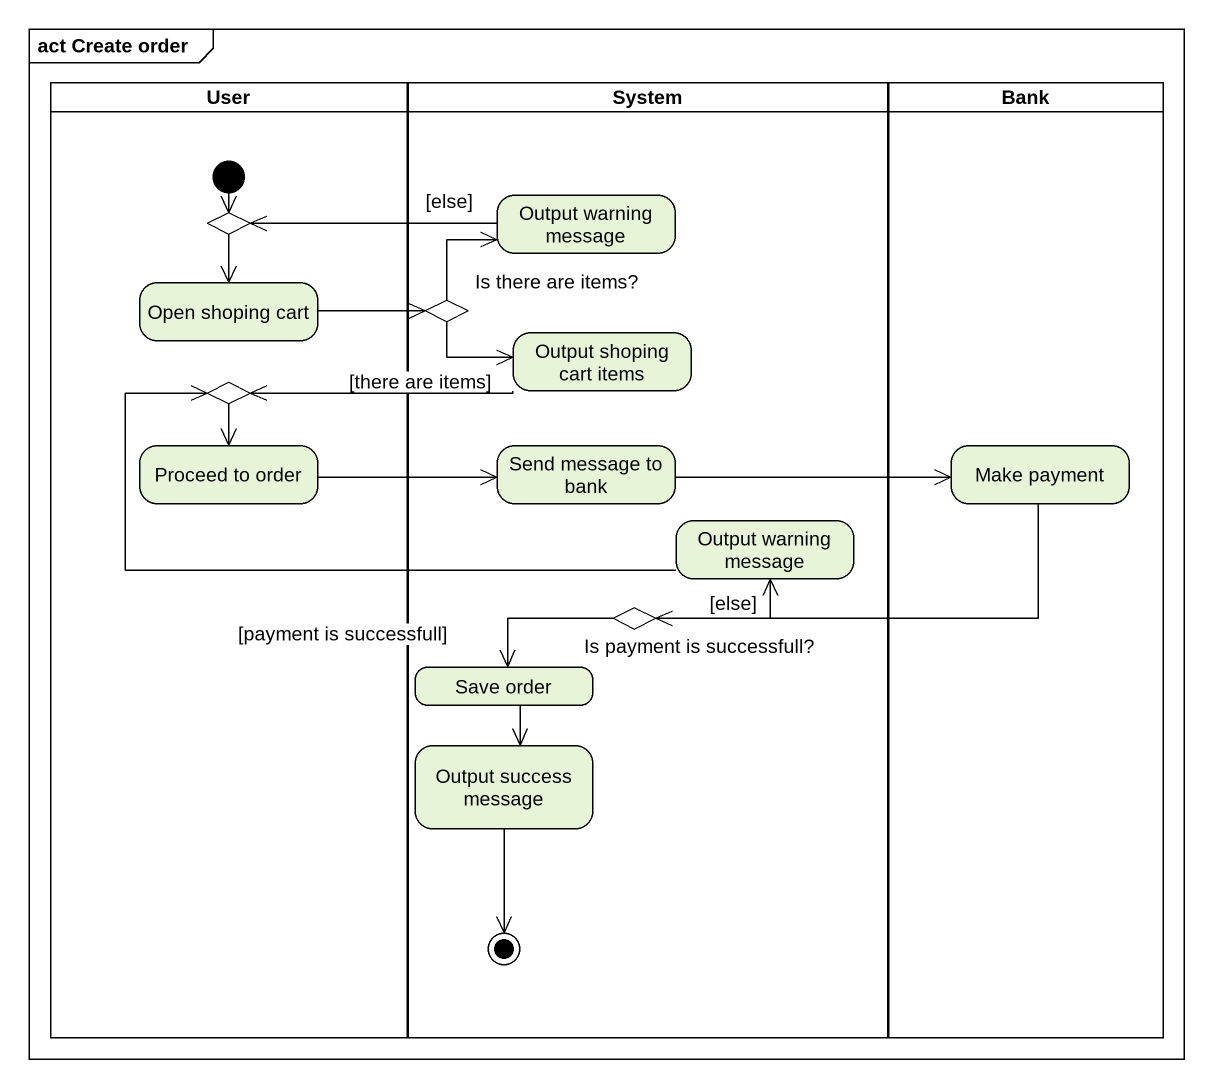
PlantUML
@startuml
mainframe act Create order
hide empty description
state User <<partition>> {
  state choice1 <<choice>>
  state "Open shoping cart" as Open_shoping_cart
  state choice2 <<choice>>
  state "Proceed to order" as Proceed_to_order
  [*] --> choice1
}
state System <<partition>> {
  state "Output warning message" as Output_warning_message
  state "Is there are items?" as Is_there_are_items <<choice>>
  state "Output shoping cart items" as Output_shoping_cart_items
  state "Send message to bank" as Send_message_to_bank
  state "Output warning message" as Output_warning_message_2
  state "Save order" as Save_order
  state "Is payment is successfull?" as Is_payment_is_successfull <<choice>>
  state "Output success message" as Output_success_message
  Output_success_message --> [*]
}
state Bank <<partition>> {
  state "Make payment" as Make_payment
}
Output_warning_message -left-> choice1
choice1 --> Open_shoping_cart
Open_shoping_cart -right-> Is_there_are_items
Is_there_are_items -up-> Output_warning_message : [else]
Is_there_are_items -right-> Output_shoping_cart_items : [there are items]
Output_shoping_cart_items -left-> choice2
choice2 --> Proceed_to_order
Proceed_to_order -right-> Send_message_to_bank
Send_message_to_bank -right-> Make_payment
Make_payment -left-> Is_payment_is_successfull
Output_warning_message_2 -left-> choice2
Save_order --> Output_success_message
Is_payment_is_successfull -right-> Output_warning_message_2 : [else]
Is_payment_is_successfull -left-> Save_order : [payment is successfull]
@enduml
